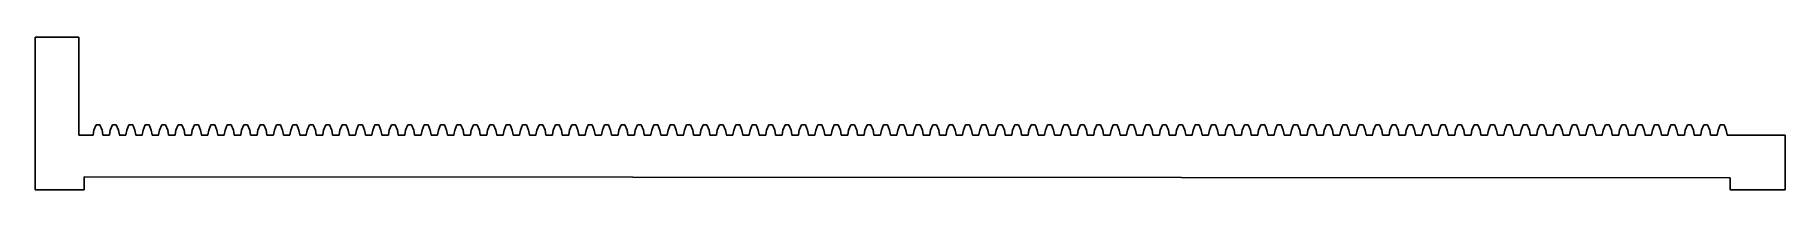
# Model space of a CAD drawing. Extents: x 0 to 160, y 0 to 14.
import ezdxf

# ---------------------------------------------------------------- set-up
doc = ezdxf.new("R2010")
doc.units = 0
doc.layers.add('gears', color=7, linetype='CONTINUOUS')

msp = doc.modelspace()

# ---------------------------------------------------------------- linework, layer by layer
at = {"layer": 'gears', "color": 7}
for p, q in [((0, 14.000002), (0, 0.000255)), ((4.008612, 14.000002), (0, 14.000002)), ((3.999792, 4.999766), (4.008612, 14.000002)), ((5.30948, 4.999766), (3.999792, 4.999766)), ((5.383894, 5.482648), (5.306172, 5.045514)), ((5.306172, 5.045514), (5.30948, 4.999766)), ((5.582882, 5.967703), (5.383894, 5.482648)), ((5.934558, 5.967703), (5.582882, 5.967703)), ((6.133547, 5.482648), (5.934558, 5.967703)), ((6.210717, 5.045514), (6.133547, 5.482648)), ((6.207951, 4.999766), (6.210717, 5.045514)), ((6.809327, 4.999766), (6.207951, 4.999766)), ((6.883731, 5.482648), (6.806561, 5.045514)), ((6.806561, 5.045514), (6.809327, 4.999766)), ((7.08272, 5.967703), (6.883731, 5.482648)), ((7.434395, 5.967703), (7.08272, 5.967703)), ((7.633384, 5.482648), (7.434395, 5.967703)), ((7.711105, 5.045514), (7.633384, 5.482648)), ((7.707798, 4.999766), (7.711105, 5.045514)), ((8.309173, 4.999766), (7.707798, 4.999766)), ((8.383578, 5.482648), (8.306408, 5.045514)), ((8.306408, 5.045514), (8.309173, 4.999766)), ((8.582566, 5.967703), (8.383578, 5.482648)), ((8.934793, 5.967703), (8.582566, 5.967703)), ((9.13323, 5.482648), (8.934793, 5.967703)), ((9.210952, 5.045514), (9.13323, 5.482648)), ((9.207644, 4.999766), (9.210952, 5.045514)), ((9.80902, 4.999766), (9.207644, 4.999766)), ((9.883424, 5.482648), (9.806254, 5.045514)), ((9.806254, 5.045514), (9.80902, 4.999766)), ((10.082413, 5.967703), (9.883424, 5.482648)), ((10.43464, 5.967703), (10.082413, 5.967703)), ((10.633077, 5.482648), (10.43464, 5.967703)), ((10.710799, 5.045514), (10.633077, 5.482648)), ((10.707491, 4.999766), (10.710799, 5.045514)), ((11.309418, 4.999766), (10.707491, 4.999766)), ((11.383832, 5.482648), (11.306111, 5.045514)), ((11.306111, 5.045514), (11.309418, 4.999766)), ((11.582821, 5.967703), (11.383832, 5.482648)), ((11.934496, 5.967703), (11.582821, 5.967703)), ((12.133485, 5.482648), (11.934496, 5.967703)), ((12.210655, 5.045514), (12.133485, 5.482648)), ((12.207889, 4.999766), (12.210655, 5.045514)), ((12.809265, 4.999766), (12.207889, 4.999766)), ((12.883679, 5.482648), (12.805957, 5.045514)), ((12.805957, 5.045514), (12.809265, 4.999766)), ((13.082667, 5.967703), (12.883679, 5.482648)), ((13.434343, 5.967703), (13.082667, 5.967703)), ((13.633331, 5.482648), (13.434343, 5.967703)), ((13.711053, 5.045514), (13.633331, 5.482648)), ((13.707745, 4.999766), (13.711053, 5.045514)), ((14.309121, 4.999766), (13.707745, 4.999766)), ((14.383535, 5.482648), (14.305813, 5.045514)), ((14.305813, 5.045514), (14.309121, 4.999766)), ((14.582523, 5.967703), (14.383535, 5.482648)), ((14.93475, 5.967703), (14.582523, 5.967703)), ((15.133187, 5.482648), (14.93475, 5.967703)), ((15.210909, 5.045514), (15.133187, 5.482648)), ((15.207601, 4.999766), (15.210909, 5.045514)), ((15.808977, 4.999766), (15.207601, 4.999766)), ((15.883932, 5.482648), (15.806211, 5.045514)), ((15.806211, 5.045514), (15.808977, 4.999766)), ((16.08237, 5.967703), (15.883932, 5.482648)), ((16.434596, 5.967703), (16.08237, 5.967703)), ((16.633034, 5.482648), (16.434596, 5.967703)), ((16.710755, 5.045514), (16.633034, 5.482648)), ((16.707989, 4.999766), (16.710755, 5.045514)), ((17.309365, 4.999766), (16.707989, 4.999766)), ((17.383779, 5.482648), (17.306057, 5.045514)), ((17.306057, 5.045514), (17.309365, 4.999766)), ((17.582216, 5.967703), (17.383779, 5.482648)), ((17.934443, 5.967703), (17.582216, 5.967703)), ((18.133431, 5.482648), (17.934443, 5.967703)), ((18.210602, 5.045514), (18.133431, 5.482648)), ((18.207836, 4.999766), (18.210602, 5.045514)), ((18.809212, 4.999766), (18.207836, 4.999766)), ((18.883625, 5.482648), (18.805904, 5.045514)), ((18.805904, 5.045514), (18.809212, 4.999766)), ((19.082614, 5.967703), (18.883625, 5.482648)), ((19.434289, 5.967703), (19.082614, 5.967703)), ((19.633278, 5.482648), (19.434289, 5.967703)), ((19.710999, 5.045514), (19.633278, 5.482648)), ((19.707692, 4.999766), (19.710999, 5.045514)), ((20.309068, 4.999766), (19.707692, 4.999766)), ((20.383472, 5.482648), (20.306302, 5.045514)), ((20.306302, 5.045514), (20.309068, 4.999766)), ((20.582461, 5.967703), (20.383472, 5.482648)), ((20.934687, 5.967703), (20.582461, 5.967703)), ((21.133125, 5.482648), (20.934687, 5.967703)), ((21.210846, 5.045514), (21.133125, 5.482648)), ((21.207539, 4.999766), (21.210846, 5.045514)), ((21.808915, 4.999766), (21.207539, 4.999766)), ((21.88387, 5.482648), (21.806149, 5.045514)), ((21.806149, 5.045514), (21.808915, 4.999766)), ((22.082308, 5.967703), (21.88387, 5.482648)), ((22.434534, 5.967703), (22.082308, 5.967703)), ((22.633523, 5.482648), (22.434534, 5.967703)), ((22.710693, 5.045514), (22.633523, 5.482648)), ((22.707927, 4.999766), (22.710693, 5.045514)), ((23.309303, 4.999766), (22.707927, 4.999766)), ((23.383717, 5.482648), (23.305995, 5.045514)), ((23.305995, 5.045514), (23.309303, 4.999766)), ((23.582154, 5.967703), (23.383717, 5.482648)), ((23.934381, 5.967703), (23.582154, 5.967703)), ((24.13337, 5.482648), (23.934381, 5.967703)), ((24.211091, 5.045514), (24.13337, 5.482648)), ((24.207784, 4.999766), (24.211091, 5.045514)), ((24.809159, 4.999766), (24.207784, 4.999766)), ((24.883573, 5.482648), (24.805852, 5.045514)), ((24.805852, 5.045514), (24.809159, 4.999766)), ((25.082562, 5.967703), (24.883573, 5.482648)), ((25.434788, 5.967703), (25.082562, 5.967703)), ((25.633226, 5.482648), (25.434788, 5.967703)), ((25.710947, 5.045514), (25.633226, 5.482648)), ((25.70764, 4.999766), (25.710947, 5.045514)), ((26.309015, 4.999766), (25.70764, 4.999766)), ((26.38342, 5.482648), (26.30625, 5.045514)), ((26.30625, 5.045514), (26.309015, 4.999766)), ((26.582408, 5.967703), (26.38342, 5.482648)), ((26.934635, 5.967703), (26.582408, 5.967703)), ((27.133072, 5.482648), (26.934635, 5.967703)), ((27.210794, 5.045514), (27.133072, 5.482648)), ((27.208028, 4.999766), (27.210794, 5.045514)), ((27.809404, 4.999766), (27.208028, 4.999766)), ((27.883818, 5.482648), (27.806097, 5.045514)), ((27.806097, 5.045514), (27.809404, 4.999766)), ((28.082255, 5.967703), (27.883818, 5.482648)), ((28.434482, 5.967703), (28.082255, 5.967703)), ((28.633471, 5.482648), (28.434482, 5.967703)), ((28.710642, 5.045514), (28.633471, 5.482648)), ((28.707819, 4.999766), (28.710642, 5.045514)), ((29.309195, 4.999766), (28.707819, 4.999766)), ((29.383615, 5.482648), (29.305893, 5.045514)), ((29.305893, 5.045514), (29.309195, 4.999766)), ((29.582054, 5.967703), (29.383615, 5.482648)), ((29.934278, 5.967703), (29.582054, 5.967703)), ((30.133267, 5.482648), (29.934278, 5.967703)), ((30.210989, 5.045514), (30.133267, 5.482648)), ((30.207687, 4.999766), (30.210989, 5.045514)), ((30.809063, 4.999766), (30.207687, 4.999766)), ((30.883411, 5.482648), (30.80624, 5.045514)), ((30.80624, 5.045514), (30.809063, 4.999766)), ((31.082398, 5.967703), (30.883411, 5.482648)), ((31.434625, 5.967703), (31.082398, 5.967703)), ((31.633064, 5.482648), (31.434625, 5.967703)), ((31.710785, 5.045514), (31.633064, 5.482648)), ((31.707483, 4.999766), (31.710785, 5.045514)), ((32.308859, 4.999766), (31.707483, 4.999766)), ((32.383758, 5.482648), (32.306037, 5.045514)), ((32.306037, 5.045514), (32.308859, 4.999766)), ((32.582197, 5.967703), (32.383758, 5.482648)), ((32.934422, 5.967703), (32.582197, 5.967703)), ((33.132861, 5.482648), (32.934422, 5.967703)), ((33.210582, 5.045514), (33.132861, 5.482648)), ((33.20776, 4.999766), (33.210582, 5.045514)), ((33.809136, 4.999766), (33.20776, 4.999766)), ((33.883558, 5.482648), (33.805834, 5.045514)), ((33.805834, 5.045514), (33.809136, 4.999766)), ((34.081994, 5.967703), (33.883558, 5.482648)), ((34.434221, 5.967703), (34.081994, 5.967703)), ((34.633208, 5.482648), (34.434221, 5.967703)), ((34.710932, 5.045514), (34.633208, 5.482648)), ((34.70763, 4.999766), (34.710932, 5.045514)), ((35.309006, 4.999766), (34.70763, 4.999766)), ((35.383425, 5.482648), (35.305704, 5.045514)), ((35.305704, 5.045514), (35.309006, 4.999766)), ((35.582414, 5.967703), (35.383425, 5.482648)), ((35.934088, 5.967703), (35.582414, 5.967703)), ((36.133078, 5.482648), (35.934088, 5.967703)), ((36.210799, 5.045514), (36.133078, 5.482648)), ((36.207497, 4.999766), (36.210799, 5.045514)), ((36.808873, 4.999766), (36.207497, 4.999766)), ((36.882742, 5.482648), (36.805571, 5.045514)), ((36.805571, 5.045514), (36.808873, 4.999766)), ((37.081731, 5.967703), (36.882742, 5.482648)), ((37.433405, 5.967703), (37.081731, 5.967703)), ((37.632394, 5.482648), (37.433405, 5.967703)), ((37.710116, 5.045514), (37.632394, 5.482648)), ((37.706814, 4.999766), (37.710116, 5.045514)), ((38.30874, 4.999766), (37.706814, 4.999766)), ((38.382609, 5.482648), (38.305438, 5.045514)), ((38.305438, 5.045514), (38.30874, 4.999766)), ((38.581598, 5.967703), (38.382609, 5.482648)), ((38.933826, 5.967703), (38.581598, 5.967703)), ((39.132812, 5.482648), (38.933826, 5.967703)), ((39.209983, 5.045514), (39.132812, 5.482648)), ((39.207161, 4.999766), (39.209983, 5.045514)), ((39.808537, 4.999766), (39.207161, 4.999766)), ((39.882403, 5.482648), (39.805235, 5.045514)), ((39.805235, 5.045514), (39.808537, 4.999766)), ((40.081392, 5.967703), (39.882403, 5.482648)), ((40.433619, 5.967703), (40.081392, 5.967703)), ((40.632609, 5.482648), (40.433619, 5.967703)), ((40.709779, 5.045514), (40.632609, 5.482648)), ((40.706957, 4.999766), (40.709779, 5.045514)), ((41.308333, 4.999766), (40.706957, 4.999766)), ((41.382752, 5.482648), (41.305031, 5.045514)), ((41.305031, 5.045514), (41.308333, 4.999766)), ((41.581742, 5.967703), (41.382752, 5.482648)), ((41.933416, 5.967703), (41.581742, 5.967703)), ((42.132405, 5.482648), (41.933416, 5.967703)), ((42.209576, 5.045514), (42.132405, 5.482648)), ((42.206754, 4.999766), (42.209576, 5.045514)), ((42.80813, 4.999766), (42.206754, 4.999766)), ((42.882476, 5.482648), (42.805308, 5.045514)), ((42.805308, 5.045514), (42.80813, 4.999766)), ((43.081465, 5.967703), (42.882476, 5.482648)), ((43.433142, 5.967703), (43.081465, 5.967703)), ((43.632128, 5.482648), (43.433142, 5.967703)), ((43.70985, 5.045514), (43.632128, 5.482648)), ((43.706548, 4.999766), (43.70985, 5.045514)), ((44.307924, 4.999766), (43.706548, 4.999766)), ((44.382272, 5.482648), (44.305101, 5.045514)), ((44.305101, 5.045514), (44.307924, 4.999766)), ((44.581259, 5.967703), (44.382272, 5.482648)), ((44.933486, 5.967703), (44.581259, 5.967703)), ((45.132475, 5.482648), (44.933486, 5.967703)), ((45.209646, 5.045514), (45.132475, 5.482648)), ((45.206344, 4.999766), (45.209646, 5.045514)), ((45.80772, 4.999766), (45.206344, 4.999766)), ((45.882619, 5.482648), (45.804898, 5.045514)), ((45.804898, 5.045514), (45.80772, 4.999766)), ((46.081609, 5.967703), (45.882619, 5.482648)), ((46.433283, 5.967703), (46.081609, 5.967703)), ((46.632272, 5.482648), (46.433283, 5.967703)), ((46.709443, 5.045514), (46.632272, 5.482648)), ((46.706621, 4.999766), (46.709443, 5.045514)), ((47.307994, 4.999766), (46.706621, 4.999766)), ((47.382343, 5.482648), (47.305172, 5.045514)), ((47.305172, 5.045514), (47.307994, 4.999766)), ((47.581329, 5.967703), (47.382343, 5.482648)), ((47.933006, 5.967703), (47.581329, 5.967703)), ((48.131995, 5.482648), (47.933006, 5.967703)), ((48.209716, 5.045514), (48.131995, 5.482648)), ((48.206414, 4.999766), (48.209716, 5.045514)), ((48.807791, 4.999766), (48.206414, 4.999766)), ((48.881659, 5.482648), (48.804489, 5.045514)), ((48.804489, 5.045514), (48.807791, 4.999766)), ((49.080646, 5.967703), (48.881659, 5.482648)), ((49.432873, 5.967703), (49.080646, 5.967703)), ((49.631312, 5.482648), (49.432873, 5.967703)), ((49.709033, 5.045514), (49.631312, 5.482648)), ((49.705731, 4.999766), (49.709033, 5.045514)), ((50.307107, 4.999766), (49.705731, 4.999766)), ((50.381456, 5.482648), (50.304285, 5.045514)), ((50.304285, 5.045514), (50.307107, 4.999766)), ((50.580445, 5.967703), (50.381456, 5.482648)), ((50.93267, 5.967703), (50.580445, 5.967703)), ((51.131109, 5.482648), (50.93267, 5.967703)), ((51.20883, 5.045514), (51.131109, 5.482648)), ((51.205528, 4.999766), (51.20883, 5.045514)), ((51.807454, 4.999766), (51.205528, 4.999766)), ((51.881873, 5.482648), (51.804152, 5.045514)), ((51.804152, 5.045514), (51.807454, 4.999766)), ((52.08086, 5.967703), (51.881873, 5.482648)), ((52.432537, 5.967703), (52.08086, 5.967703)), ((52.631526, 5.482648), (52.432537, 5.967703)), ((52.708694, 5.045514), (52.631526, 5.482648)), ((52.705872, 4.999766), (52.708694, 5.045514)), ((53.307248, 4.999766), (52.705872, 4.999766)), ((53.381667, 5.482648), (53.303946, 5.045514)), ((53.303946, 5.045514), (53.307248, 4.999766)), ((53.580657, 5.967703), (53.381667, 5.482648)), ((53.932331, 5.967703), (53.580657, 5.967703)), ((54.13132, 5.482648), (53.932331, 5.967703)), ((54.209041, 5.045514), (54.13132, 5.482648)), ((54.205739, 4.999766), (54.209041, 5.045514)), ((54.807115, 4.999766), (54.205739, 4.999766)), ((54.881534, 5.482648), (54.803813, 5.045514)), ((54.803813, 5.045514), (54.807115, 4.999766)), ((55.080524, 5.967703), (54.881534, 5.482648)), ((55.432751, 5.967703), (55.080524, 5.967703)), ((55.631187, 5.482648), (55.432751, 5.967703)), ((55.708908, 5.045514), (55.631187, 5.482648)), ((55.705606, 4.999766), (55.708908, 5.045514)), ((56.306982, 4.999766), (55.705606, 4.999766)), ((56.381881, 5.482648), (56.30416, 5.045514)), ((56.30416, 5.045514), (56.306982, 4.999766)), ((56.580318, 5.967703), (56.381881, 5.482648)), ((56.932545, 5.967703), (56.580318, 5.967703)), ((57.130984, 5.482648), (56.932545, 5.967703)), ((57.208705, 5.045514), (57.130984, 5.482648)), ((57.205883, 4.999766), (57.208705, 5.045514)), ((57.807259, 4.999766), (57.205883, 4.999766)), ((57.881678, 5.482648), (57.803957, 5.045514)), ((57.803957, 5.045514), (57.807259, 4.999766)), ((58.080117, 5.967703), (57.881678, 5.482648)), ((58.432342, 5.967703), (58.080117, 5.967703)), ((58.631331, 5.482648), (58.432342, 5.967703)), ((58.709052, 5.045514), (58.631331, 5.482648)), ((58.70575, 4.999766), (58.709052, 5.045514)), ((59.307126, 4.999766), (58.70575, 4.999766)), ((59.381545, 5.482648), (59.303824, 5.045514)), ((59.303824, 5.045514), (59.307126, 4.999766)), ((59.580534, 5.967703), (59.381545, 5.482648)), ((59.932762, 5.967703), (59.580534, 5.967703)), ((60.131198, 5.482648), (59.932762, 5.967703)), ((60.208919, 5.045514), (60.131198, 5.482648)), ((60.205617, 4.999766), (60.208919, 5.045514)), ((60.806993, 4.999766), (60.205617, 4.999766)), ((60.881342, 5.482648), (60.804171, 5.045514)), ((60.804171, 5.045514), (60.806993, 4.999766)), ((61.080331, 5.967703), (60.881342, 5.482648)), ((61.432556, 5.967703), (61.080331, 5.967703)), ((61.630995, 5.482648), (61.432556, 5.967703)), ((61.708716, 5.045514), (61.630995, 5.482648)), ((61.705414, 4.999766), (61.708716, 5.045514)), ((62.30734, 4.999766), (61.705414, 4.999766)), ((62.381759, 5.482648), (62.304038, 5.045514)), ((62.304038, 5.045514), (62.30734, 4.999766)), ((62.580198, 5.967703), (62.381759, 5.482648)), ((62.932426, 5.967703), (62.580198, 5.967703)), ((63.131412, 5.482648), (62.932426, 5.967703)), ((63.208583, 5.045514), (63.131412, 5.482648)), ((63.205761, 4.999766), (63.208583, 5.045514)), ((63.807134, 4.999766), (63.205761, 4.999766)), ((63.881553, 5.482648), (63.803832, 5.045514)), ((63.803832, 5.045514), (63.807134, 4.999766)), ((64.079989, 5.967703), (63.881553, 5.482648)), ((64.432217, 5.967703), (64.079989, 5.967703)), ((64.631206, 5.482648), (64.432217, 5.967703)), ((64.708927, 5.045514), (64.631206, 5.482648)), ((64.705625, 4.999766), (64.708927, 5.045514)), ((65.307001, 4.999766), (64.705625, 4.999766)), ((65.38142, 5.482648), (65.303699, 5.045514)), ((65.303699, 5.045514), (65.307001, 4.999766)), ((65.58041, 5.967703), (65.38142, 5.482648)), ((65.932637, 5.967703), (65.58041, 5.967703)), ((66.131073, 5.482648), (65.932637, 5.967703)), ((66.208794, 5.045514), (66.131073, 5.482648)), ((66.205492, 4.999766), (66.208794, 5.045514)), ((66.806868, 4.999766), (66.205492, 4.999766)), ((66.881767, 5.482648), (66.804046, 5.045514)), ((66.804046, 5.045514), (66.806868, 4.999766)), ((67.080203, 5.967703), (66.881767, 5.482648)), ((67.432431, 5.967703), (67.080203, 5.967703)), ((67.630867, 5.482648), (67.432431, 5.967703)), ((67.708588, 5.045514), (67.630867, 5.482648)), ((67.705766, 4.999766), (67.708588, 5.045514)), ((68.307142, 4.999766), (67.705766, 4.999766)), ((68.381561, 5.482648), (68.30384, 5.045514)), ((68.30384, 5.045514), (68.307142, 4.999766)), ((68.579997, 5.967703), (68.381561, 5.482648)), ((68.932225, 5.967703), (68.579997, 5.967703)), ((69.131214, 5.482648), (68.932225, 5.967703)), ((69.208385, 5.045514), (69.131214, 5.482648)), ((69.205562, 4.999766), (69.208385, 5.045514)), ((69.806939, 4.999766), (69.205562, 4.999766)), ((69.881358, 5.482648), (69.803637, 5.045514)), ((69.803637, 5.045514), (69.806939, 4.999766)), ((70.080347, 5.967703), (69.881358, 5.482648)), ((70.432574, 5.967703), (70.080347, 5.967703)), ((70.63101, 5.482648), (70.432574, 5.967703)), ((70.708732, 5.045514), (70.63101, 5.482648)), ((70.70543, 4.999766), (70.708732, 5.045514)), ((71.306806, 4.999766), (70.70543, 4.999766)), ((71.380675, 5.482648), (71.303504, 5.045514)), ((71.303504, 5.045514), (71.306806, 4.999766)), ((71.579664, 5.967703), (71.380675, 5.482648)), ((71.931338, 5.967703), (71.579664, 5.967703)), ((72.130327, 5.482648), (71.931338, 5.967703)), ((72.208049, 5.045514), (72.130327, 5.482648)), ((72.204747, 4.999766), (72.208049, 5.045514)), ((72.806123, 4.999766), (72.204747, 4.999766)), ((72.881022, 5.482648), (72.8033, 5.045514)), ((72.8033, 5.045514), (72.806123, 4.999766)), ((73.079458, 5.967703), (72.881022, 5.482648)), ((73.431685, 5.967703), (73.079458, 5.967703)), ((73.630674, 5.482648), (73.431685, 5.967703)), ((73.707845, 5.045514), (73.630674, 5.482648)), ((73.705023, 4.999766), (73.707845, 5.045514)), ((74.306399, 4.999766), (73.705023, 4.999766)), ((74.380818, 5.482648), (74.303097, 5.045514)), ((74.303097, 5.045514), (74.306399, 4.999766)), ((74.579257, 5.967703), (74.380818, 5.482648)), ((74.931482, 5.967703), (74.579257, 5.967703)), ((75.130471, 5.482648), (74.931482, 5.967703)), ((75.207642, 5.045514), (75.130471, 5.482648)), ((75.20482, 4.999766), (75.207642, 5.045514)), ((75.806196, 4.999766), (75.20482, 4.999766)), ((75.880618, 5.482648), (75.802894, 5.045514)), ((75.802894, 5.045514), (75.806196, 4.999766)), ((76.079604, 5.967703), (75.880618, 5.482648)), ((76.431281, 5.967703), (76.079604, 5.967703)), ((76.630268, 5.482648), (76.431281, 5.967703)), ((76.707438, 5.045514), (76.630268, 5.482648)), ((76.704616, 4.999766), (76.707438, 5.045514)), ((77.305992, 4.999766), (76.704616, 4.999766)), ((77.380341, 5.482648), (77.30317, 5.045514)), ((77.30317, 5.045514), (77.305992, 4.999766)), ((77.57933, 5.967703), (77.380341, 5.482648)), ((77.931004, 5.967703), (77.57933, 5.967703)), ((78.129994, 5.482648), (77.931004, 5.967703)), ((78.207715, 5.045514), (78.129994, 5.482648)), ((78.204893, 4.999766), (78.207715, 5.045514)), ((78.806269, 4.999766), (78.204893, 4.999766)), ((78.880137, 5.482648), (78.802967, 5.045514)), ((78.802967, 5.045514), (78.806269, 4.999766)), ((79.079127, 5.967703), (78.880137, 5.482648)), ((79.431354, 5.967703), (79.079127, 5.967703)), ((79.630341, 5.482648), (79.431354, 5.967703)), ((79.707511, 5.045514), (79.630341, 5.482648)), ((79.704689, 4.999766), (79.707511, 5.045514)), ((80.306065, 4.999766), (79.704689, 4.999766)), ((80.380484, 5.482648), (80.302763, 5.045514)), ((80.302763, 5.045514), (80.306065, 4.999766)), ((80.57892, 5.967703), (80.380484, 5.482648)), ((80.931148, 5.967703), (80.57892, 5.967703)), ((81.130137, 5.482648), (80.931148, 5.967703)), ((81.207308, 5.045514), (81.130137, 5.482648)), ((81.204486, 4.999766), (81.207308, 5.045514)), ((81.805862, 4.999766), (81.204486, 4.999766)), ((81.879731, 5.482648), (81.80256, 5.045514)), ((81.80256, 5.045514), (81.805862, 4.999766)), ((82.07872, 5.967703), (81.879731, 5.482648)), ((82.430394, 5.967703), (82.07872, 5.967703)), ((82.629383, 5.482648), (82.430394, 5.967703)), ((82.706554, 5.045514), (82.629383, 5.482648)), ((82.703732, 4.999766), (82.706554, 5.045514)), ((83.305108, 4.999766), (82.703732, 4.999766)), ((83.379457, 5.482648), (83.302286, 5.045514)), ((83.302286, 5.045514), (83.305108, 4.999766)), ((83.578446, 5.967703), (83.379457, 5.482648)), ((83.930673, 5.967703), (83.578446, 5.967703)), ((84.12911, 5.482648), (83.930673, 5.967703)), ((84.206831, 5.045514), (84.12911, 5.482648)), ((84.203529, 4.999766), (84.206831, 5.045514)), ((84.804905, 4.999766), (84.203529, 4.999766)), ((84.879251, 5.482648), (84.802083, 5.045514)), ((84.802083, 5.045514), (84.804905, 4.999766)), ((85.07824, 5.967703), (84.879251, 5.482648)), ((85.430467, 5.967703), (85.07824, 5.967703)), ((85.629456, 5.482648), (85.430467, 5.967703)), ((85.706625, 5.045514), (85.629456, 5.482648)), ((85.703323, 4.999766), (85.706625, 5.045514)), ((86.304699, 4.999766), (85.703323, 4.999766)), ((86.379598, 5.482648), (86.301876, 5.045514)), ((86.301876, 5.045514), (86.304699, 4.999766)), ((86.578587, 5.967703), (86.379598, 5.482648)), ((86.930261, 5.967703), (86.578587, 5.967703)), ((87.12925, 5.482648), (86.930261, 5.967703)), ((87.206421, 5.045514), (87.12925, 5.482648)), ((87.203599, 4.999766), (87.206421, 5.045514)), ((87.804975, 4.999766), (87.203599, 4.999766)), ((87.879394, 5.482648), (87.801673, 5.045514)), ((87.801673, 5.045514), (87.804975, 4.999766)), ((88.078383, 5.967703), (87.879394, 5.482648)), ((88.430058, 5.967703), (88.078383, 5.967703)), ((88.629047, 5.482648), (88.430058, 5.967703)), ((88.706768, 5.045514), (88.629047, 5.482648)), ((88.703466, 4.999766), (88.706768, 5.045514)), ((89.304839, 4.999766), (88.703466, 4.999766)), ((89.379258, 5.482648), (89.301537, 5.045514)), ((89.301537, 5.045514), (89.304839, 4.999766)), ((89.578245, 5.967703), (89.379258, 5.482648)), ((89.930472, 5.967703), (89.578245, 5.967703)), ((90.128911, 5.482648), (89.930472, 5.967703)), ((90.206632, 5.045514), (90.128911, 5.482648)), ((90.20333, 4.999766), (90.206632, 5.045514)), ((90.804706, 4.999766), (90.20333, 4.999766)), ((90.879055, 5.482648), (90.801884, 5.045514)), ((90.801884, 5.045514), (90.804706, 4.999766)), ((91.078044, 5.967703), (90.879055, 5.482648)), ((91.430269, 5.967703), (91.078044, 5.967703)), ((91.628708, 5.482648), (91.430269, 5.967703)), ((91.706429, 5.045514), (91.628708, 5.482648)), ((91.703607, 4.999766), (91.706429, 5.045514)), ((92.304983, 4.999766), (91.703607, 4.999766)), ((92.379402, 5.482648), (92.301681, 5.045514)), ((92.301681, 5.045514), (92.304983, 4.999766)), ((92.577838, 5.967703), (92.379402, 5.482648)), ((92.930066, 5.967703), (92.577838, 5.967703)), ((93.129055, 5.482648), (92.930066, 5.967703)), ((93.206223, 5.045514), (93.129055, 5.482648)), ((93.203401, 4.999766), (93.206223, 5.045514)), ((93.804224, 4.999766), (93.203401, 4.999766)), ((93.879122, 5.482648), (93.801401, 5.045514)), ((93.801401, 5.045514), (93.804224, 4.999766)), ((94.077559, 5.967703), (93.879122, 5.482648)), ((94.429786, 5.967703), (94.077559, 5.967703)), ((94.628775, 5.482648), (94.429786, 5.967703)), ((94.706496, 5.045514), (94.628775, 5.482648)), ((94.703194, 4.999766), (94.706496, 5.045514)), ((95.30457, 4.999766), (94.703194, 4.999766)), ((95.378439, 5.482648), (95.301268, 5.045514)), ((95.301268, 5.045514), (95.30457, 4.999766)), ((95.577429, 5.967703), (95.378439, 5.482648)), ((95.929653, 5.967703), (95.577429, 5.967703)), ((96.128092, 5.482648), (95.929653, 5.967703)), ((96.205813, 5.045514), (96.128092, 5.482648)), ((96.202511, 4.999766), (96.205813, 5.045514)), ((96.803887, 4.999766), (96.202511, 4.999766)), ((96.878786, 5.482648), (96.801065, 5.045514)), ((96.801065, 5.045514), (96.803887, 4.999766)), ((97.077225, 5.967703), (96.878786, 5.482648)), ((97.429453, 5.967703), (97.077225, 5.967703)), ((97.627889, 5.482648), (97.429453, 5.967703)), ((97.70561, 5.045514), (97.627889, 5.482648)), ((97.702788, 4.999766), (97.70561, 5.045514)), ((98.304164, 4.999766), (97.702788, 4.999766)), ((98.378583, 5.482648), (98.300862, 5.045514)), ((98.300862, 5.045514), (98.304164, 4.999766)), ((98.577019, 5.967703), (98.378583, 5.482648)), ((98.929246, 5.967703), (98.577019, 5.967703)), ((99.128236, 5.482648), (98.929246, 5.967703)), ((99.205957, 5.045514), (99.128236, 5.482648)), ((99.202655, 4.999766), (99.205957, 5.045514)), ((99.804031, 4.999766), (99.202655, 4.999766)), ((99.87845, 5.482648), (99.800729, 5.045514)), ((99.800729, 5.045514), (99.804031, 4.999766)), ((100.077439, 5.967703), (99.87845, 5.482648)), ((100.429667, 5.967703), (100.077439, 5.967703)), ((100.628103, 5.482648), (100.429667, 5.967703)), ((100.705824, 5.045514), (100.628103, 5.482648)), ((100.702522, 4.999766), (100.705824, 5.045514)), ((101.303898, 4.999766), (100.702522, 4.999766)), ((101.378244, 5.482648), (101.301076, 5.045514)), ((101.301076, 5.045514), (101.303898, 4.999766)), ((101.577233, 5.967703), (101.378244, 5.482648)), ((101.929461, 5.967703), (101.577233, 5.967703)), ((102.127897, 5.482648), (101.929461, 5.967703)), ((102.205618, 5.045514), (102.127897, 5.482648)), ((102.202316, 4.999766), (102.205618, 5.045514)), ((102.804242, 4.999766), (102.202316, 4.999766)), ((102.878661, 5.482648), (102.80094, 5.045514)), ((102.80094, 5.045514), (102.804242, 4.999766)), ((103.0771, 5.967703), (102.878661, 5.482648)), ((103.429325, 5.967703), (103.0771, 5.967703)), ((103.628314, 5.482648), (103.429325, 5.967703)), ((103.705485, 5.045514), (103.628314, 5.482648)), ((103.702663, 4.999766), (103.705485, 5.045514)), ((104.304039, 4.999766), (103.702663, 4.999766)), ((104.378458, 5.482648), (104.300737, 5.045514)), ((104.300737, 5.045514), (104.304039, 4.999766)), ((104.576897, 5.967703), (104.378458, 5.482648)), ((104.929124, 5.967703), (104.576897, 5.967703)), ((105.128111, 5.482648), (104.929124, 5.967703)), ((105.205832, 5.045514), (105.128111, 5.482648)), ((105.20253, 4.999766), (105.205832, 5.045514)), ((105.803903, 4.999766), (105.20253, 4.999766)), ((105.878322, 5.482648), (105.800601, 5.045514)), ((105.800601, 5.045514), (105.803903, 4.999766)), ((106.077312, 5.967703), (105.878322, 5.482648)), ((106.429536, 5.967703), (106.077312, 5.967703)), ((106.627975, 5.482648), (106.429536, 5.967703)), ((106.705696, 5.045514), (106.627975, 5.482648)), ((106.702394, 4.999766), (106.705696, 5.045514)), ((107.30377, 4.999766), (106.702394, 4.999766)), ((107.378669, 5.482648), (107.300948, 5.045514)), ((107.300948, 5.045514), (107.30377, 4.999766)), ((107.577108, 5.967703), (107.378669, 5.482648)), ((107.929336, 5.967703), (107.577108, 5.967703)), ((108.127772, 5.482648), (107.929336, 5.967703)), ((108.205493, 5.045514), (108.127772, 5.482648)), ((108.202671, 4.999766), (108.205493, 5.045514)), ((108.804047, 4.999766), (108.202671, 4.999766)), ((108.878466, 5.482648), (108.800745, 5.045514)), ((108.800745, 5.045514), (108.804047, 4.999766)), ((109.076902, 5.967703), (108.878466, 5.482648)), ((109.429129, 5.967703), (109.076902, 5.967703)), ((109.628119, 5.482648), (109.429129, 5.967703)), ((109.70584, 5.045514), (109.628119, 5.482648)), ((109.702538, 4.999766), (109.70584, 5.045514)), ((110.303914, 4.999766), (109.702538, 4.999766)), ((110.378333, 5.482648), (110.300612, 5.045514)), ((110.300612, 5.045514), (110.303914, 4.999766)), ((110.577322, 5.967703), (110.378333, 5.482648)), ((110.928997, 5.967703), (110.577322, 5.967703)), ((111.127986, 5.482648), (110.928997, 5.967703)), ((111.205707, 5.045514), (111.127986, 5.482648)), ((111.202405, 4.999766), (111.205707, 5.045514)), ((111.803781, 4.999766), (111.202405, 4.999766)), ((111.87813, 5.482648), (111.800959, 5.045514)), ((111.800959, 5.045514), (111.803781, 4.999766)), ((112.077119, 5.967703), (111.87813, 5.482648)), ((112.428793, 5.967703), (112.077119, 5.967703)), ((112.627783, 5.482648), (112.428793, 5.967703)), ((112.705504, 5.045514), (112.627783, 5.482648)), ((112.702202, 4.999766), (112.705504, 5.045514)), ((113.304131, 4.999766), (112.702202, 4.999766)), ((113.37855, 5.482648), (113.300829, 5.045514)), ((113.300829, 5.045514), (113.304131, 4.999766)), ((113.576986, 5.967703), (113.37855, 5.482648)), ((113.929214, 5.967703), (113.576986, 5.967703)), ((114.128203, 5.482648), (113.929214, 5.967703)), ((114.205374, 5.045514), (114.128203, 5.482648)), ((114.202551, 4.999766), (114.205374, 5.045514)), ((114.803928, 4.999766), (114.202551, 4.999766)), ((114.877796, 5.482648), (114.800626, 5.045514)), ((114.800626, 5.045514), (114.803928, 4.999766)), ((115.076786, 5.967703), (114.877796, 5.482648)), ((115.42901, 5.967703), (115.076786, 5.967703)), ((115.627999, 5.482648), (115.42901, 5.967703)), ((115.70517, 5.045514), (115.627999, 5.482648)), ((115.701868, 4.999766), (115.70517, 5.045514)), ((116.303244, 4.999766), (115.701868, 4.999766)), ((116.378217, 5.482648), (116.299942, 5.045514)), ((116.299942, 5.045514), (116.303244, 4.999766)), ((116.576653, 5.967703), (116.378217, 5.482648)), ((116.928327, 5.967703), (116.576653, 5.967703)), ((117.127867, 5.482648), (116.928327, 5.967703)), ((117.204487, 5.045514), (117.127867, 5.482648)), ((117.201665, 4.999766), (117.204487, 5.045514)), ((117.803041, 4.999766), (117.201665, 4.999766)), ((117.87739, 5.482648), (117.800219, 5.045514)), ((117.800219, 5.045514), (117.803041, 4.999766)), ((118.076376, 5.967703), (117.87739, 5.482648)), ((118.428053, 5.967703), (118.076376, 5.967703)), ((118.62704, 5.482648), (118.428053, 5.967703)), ((118.704764, 5.045514), (118.62704, 5.482648)), ((118.701462, 4.999766), (118.704764, 5.045514)), ((119.303388, 4.999766), (118.701462, 4.999766)), ((119.377257, 5.482648), (119.300086, 5.045514)), ((119.300086, 5.045514), (119.303388, 4.999766)), ((119.576246, 5.967703), (119.377257, 5.482648)), ((119.928471, 5.967703), (119.576246, 5.967703)), ((120.12746, 5.482648), (119.928471, 5.967703)), ((120.204631, 5.045514), (120.12746, 5.482648)), ((120.201329, 4.999766), (120.204631, 5.045514)), ((120.802705, 4.999766), (120.201329, 4.999766)), ((120.877604, 5.482648), (120.799883, 5.045514)), ((120.799883, 5.045514), (120.802705, 4.999766)), ((121.076593, 5.967703), (120.877604, 5.482648)), ((121.42827, 5.967703), (121.076593, 5.967703)), ((121.627257, 5.482648), (121.42827, 5.967703)), ((121.704427, 5.045514), (121.627257, 5.482648)), ((121.701605, 4.999766), (121.704427, 5.045514)), ((122.302981, 4.999766), (121.701605, 4.999766)), ((122.37733, 5.482648), (122.300159, 5.045514)), ((122.300159, 5.045514), (122.302981, 4.999766)), ((122.576319, 5.967703), (122.37733, 5.482648)), ((122.927993, 5.967703), (122.576319, 5.967703)), ((123.126983, 5.482648), (122.927993, 5.967703)), ((123.204704, 5.045514), (123.126983, 5.482648)), ((123.201402, 4.999766), (123.204704, 5.045514)), ((123.802778, 4.999766), (123.201402, 4.999766)), ((123.877126, 5.482648), (123.799956, 5.045514)), ((123.799956, 5.045514), (123.802778, 4.999766)), ((124.076116, 5.967703), (123.877126, 5.482648)), ((124.428343, 5.967703), (124.076116, 5.967703)), ((124.62733, 5.482648), (124.428343, 5.967703)), ((124.7045, 5.045514), (124.62733, 5.482648)), ((124.701198, 4.999766), (124.7045, 5.045514)), ((125.302574, 4.999766), (124.701198, 4.999766)), ((125.37692, 5.482648), (125.299752, 5.045514)), ((125.299752, 5.045514), (125.302574, 4.999766)), ((125.575909, 5.967703), (125.37692, 5.482648)), ((125.928137, 5.967703), (125.575909, 5.967703)), ((126.126573, 5.482648), (125.928137, 5.967703)), ((126.204294, 5.045514), (126.126573, 5.482648)), ((126.200992, 4.999766), (126.204294, 5.045514)), ((126.802919, 4.999766), (126.200992, 4.999766)), ((126.877338, 5.482648), (126.799617, 5.045514)), ((126.799617, 5.045514), (126.802919, 4.999766)), ((127.076327, 5.967703), (126.877338, 5.482648)), ((127.428001, 5.967703), (127.076327, 5.967703)), ((127.626991, 5.482648), (127.428001, 5.967703)), ((127.704161, 5.045514), (127.626991, 5.482648)), ((127.701339, 4.999766), (127.704161, 5.045514)), ((128.302715, 4.999766), (127.701339, 4.999766)), ((128.377134, 5.482648), (128.299413, 5.045514)), ((128.299413, 5.045514), (128.302715, 4.999766)), ((128.576124, 5.967703), (128.377134, 5.482648)), ((128.927798, 5.967703), (128.576124, 5.967703)), ((129.126787, 5.482648), (128.927798, 5.967703)), ((129.204508, 5.045514), (129.126787, 5.482648)), ((129.201206, 4.999766), (129.204508, 5.045514)), ((129.80258, 4.999766), (129.201206, 4.999766)), ((129.876999, 5.482648), (129.799278, 5.045514)), ((129.799278, 5.045514), (129.80258, 4.999766)), ((130.075985, 5.967703), (129.876999, 5.482648)), ((130.428213, 5.967703), (130.075985, 5.967703)), ((130.626652, 5.482648), (130.428213, 5.967703)), ((130.704373, 5.045514), (130.626652, 5.482648)), ((130.701071, 4.999766), (130.704373, 5.045514)), ((131.302447, 4.999766), (130.701071, 4.999766)), ((131.377346, 5.482648), (131.299625, 5.045514)), ((131.299625, 5.045514), (131.302447, 4.999766)), ((131.575785, 5.967703), (131.377346, 5.482648)), ((131.928009, 5.967703), (131.575785, 5.967703)), ((132.126448, 5.482648), (131.928009, 5.967703)), ((132.204169, 5.045514), (132.126448, 5.482648)), ((132.200867, 4.999766), (132.204169, 5.045514)), ((132.802243, 4.999766), (132.200867, 4.999766)), ((132.876663, 5.482648), (132.798941, 5.045514)), ((132.798941, 5.045514), (132.802243, 4.999766)), ((133.075101, 5.967703), (132.876663, 5.482648)), ((133.427326, 5.967703), (133.075101, 5.967703)), ((133.626315, 5.482648), (133.427326, 5.967703)), ((133.703486, 5.045514), (133.626315, 5.482648)), ((133.700664, 4.999766), (133.703486, 5.045514)), ((134.30204, 4.999766), (133.700664, 4.999766)), ((134.376459, 5.482648), (134.298738, 5.045514)), ((134.298738, 5.045514), (134.30204, 4.999766)), ((134.575446, 5.967703), (134.376459, 5.482648)), ((134.927673, 5.967703), (134.575446, 5.967703)), ((135.126112, 5.482648), (134.927673, 5.967703)), ((135.203833, 5.045514), (135.126112, 5.482648)), ((135.200531, 4.999766), (135.203833, 5.045514)), ((135.801907, 4.999766), (135.200531, 4.999766)), ((135.876256, 5.482648), (135.799085, 5.045514)), ((135.799085, 5.045514), (135.801907, 4.999766)), ((136.075245, 5.967703), (135.876256, 5.482648)), ((136.42747, 5.967703), (136.075245, 5.967703)), ((136.625909, 5.482648), (136.42747, 5.967703)), ((136.70363, 5.045514), (136.625909, 5.482648)), ((136.700328, 4.999766), (136.70363, 5.045514)), ((137.301704, 4.999766), (136.700328, 4.999766)), ((137.376603, 5.482648), (137.298882, 5.045514)), ((137.298882, 5.045514), (137.301704, 4.999766)), ((137.575042, 5.967703), (137.376603, 5.482648)), ((137.927269, 5.967703), (137.575042, 5.967703)), ((138.126258, 5.482648), (137.927269, 5.967703)), ((138.203426, 5.045514), (138.126258, 5.482648)), ((138.200604, 4.999766), (138.203426, 5.045514)), ((138.80198, 4.999766), (138.200604, 4.999766)), ((138.876399, 5.482648), (138.798678, 5.045514)), ((138.798678, 5.045514), (138.80198, 4.999766)), ((139.074835, 5.967703), (138.876399, 5.482648)), ((139.427063, 5.967703), (139.074835, 5.967703)), ((139.626052, 5.482648), (139.427063, 5.967703)), ((139.703773, 5.045514), (139.626052, 5.482648)), ((139.700471, 4.999766), (139.703773, 5.045514)), ((140.301847, 4.999766), (139.700471, 4.999766)), ((140.376267, 5.482648), (140.298545, 5.045514)), ((140.298545, 5.045514), (140.301847, 4.999766)), ((140.575256, 5.967703), (140.376267, 5.482648)), ((140.927483, 5.967703), (140.575256, 5.967703)), ((141.125919, 5.482648), (140.927483, 5.967703)), ((141.20364, 5.045514), (141.125919, 5.482648)), ((141.200338, 4.999766), (141.20364, 5.045514)), ((141.801715, 4.999766), (141.200338, 4.999766)), ((141.87606, 5.482648), (141.798892, 5.045514)), ((141.798892, 5.045514), (141.801715, 4.999766)), ((142.07505, 5.967703), (141.87606, 5.482648)), ((142.427277, 5.967703), (142.07505, 5.967703)), ((142.625713, 5.482648), (142.427277, 5.967703)), ((142.703434, 5.045514), (142.625713, 5.482648)), ((142.700612, 4.999766), (142.703434, 5.045514)), ((143.301988, 4.999766), (142.700612, 4.999766)), ((143.376407, 5.482648), (143.298686, 5.045514)), ((143.298686, 5.045514), (143.301988, 4.999766)), ((143.574846, 5.967703), (143.376407, 5.482648)), ((143.927071, 5.967703), (143.574846, 5.967703)), ((144.12606, 5.482648), (143.927071, 5.967703)), ((144.203231, 5.045514), (144.12606, 5.482648)), ((144.200409, 4.999766), (144.203231, 5.045514)), ((144.801785, 4.999766), (144.200409, 4.999766)), ((144.876204, 5.482648), (144.798483, 5.045514)), ((144.798483, 5.045514), (144.801785, 4.999766)), ((145.075193, 5.967703), (144.876204, 5.482648)), ((145.42687, 5.967703), (145.075193, 5.967703)), ((145.625857, 5.482648), (145.42687, 5.967703)), ((145.703578, 5.045514), (145.625857, 5.482648)), ((145.700276, 4.999766), (145.703578, 5.045514)), ((146.301649, 4.999766), (145.700276, 4.999766)), ((146.375998, 5.482648), (146.298827, 5.045514)), ((146.298827, 5.045514), (146.301649, 4.999766)), ((146.574987, 5.967703), (146.375998, 5.482648)), ((146.926661, 5.967703), (146.574987, 5.967703)), ((147.12565, 5.482648), (146.926661, 5.967703)), ((147.203372, 5.045514), (147.12565, 5.482648)), ((147.20007, 4.999766), (147.203372, 5.045514)), ((147.801446, 4.999766), (147.20007, 4.999766)), ((147.875865, 5.482648), (147.798144, 5.045514)), ((147.798144, 5.045514), (147.801446, 4.999766)), ((148.074304, 5.967703), (147.875865, 5.482648)), ((148.426528, 5.967703), (148.074304, 5.967703)), ((148.624967, 5.482648), (148.426528, 5.967703)), ((148.702689, 5.045514), (148.624967, 5.482648)), ((148.699866, 4.999766), (148.702689, 5.045514)), ((149.301242, 4.999766), (148.699866, 4.999766)), ((149.375662, 5.482648), (149.29794, 5.045514)), ((149.29794, 5.045514), (149.301242, 4.999766)), ((149.5741, 5.967703), (149.375662, 5.482648)), ((149.926328, 5.967703), (149.5741, 5.967703)), ((150.125314, 5.482648), (149.926328, 5.967703)), ((150.203035, 5.045514), (150.125314, 5.482648)), ((150.199733, 4.999766), (150.203035, 5.045514)), ((150.80111, 4.999766), (150.199733, 4.999766)), ((150.875529, 5.482648), (150.797808, 5.045514)), ((150.797808, 5.045514), (150.80111, 4.999766)), ((151.074515, 5.967703), (150.875529, 5.482648)), ((151.426192, 5.967703), (151.074515, 5.967703)), ((151.625181, 5.482648), (151.426192, 5.967703)), ((151.702349, 5.045514), (151.625181, 5.482648)), ((151.699527, 4.999766), (151.702349, 5.045514)), ((152.300903, 4.999766), (151.699527, 4.999766)), ((152.375252, 5.482648), (152.298081, 5.045514)), ((152.298081, 5.045514), (152.300903, 4.999766)), ((152.574241, 5.967703), (152.375252, 5.482648)), ((152.925915, 5.967703), (152.574241, 5.967703)), ((153.124905, 5.482648), (152.925915, 5.967703)), ((153.202626, 5.045514), (153.124905, 5.482648)), ((153.199324, 4.999766), (153.202626, 5.045514)), ((153.80125, 4.999766), (153.199324, 4.999766)), ((153.875119, 5.482648), (153.797948, 5.045514)), ((153.797948, 5.045514), (153.80125, 4.999766)), ((154.074108, 5.967703), (153.875119, 5.482648)), ((154.426336, 5.967703), (154.074108, 5.967703)), ((154.625325, 5.482648), (154.426336, 5.967703)), ((154.702493, 5.045514), (154.625325, 5.482648)), ((154.699671, 4.999766), (154.702493, 5.045514)), ((160.000157, 4.999766), (154.699671, 4.999766)), ((160.000157, 0.000255), (160.000157, 4.999766)), ((0, 0.000255), (4.500121, 0.000255)), ((4.500121, 0.000255), (4.5, 1.20001)), ((4.5, 1.20001), (154.999961, 1.099991)), ((154.999961, 1.099991), (155.000082, 0.000255)), ((155.000082, 0.000255), (160.000157, 0.000255))]:
    msp.add_line(p, q, dxfattribs=at)

doc.saveas('drawing.dxf')
